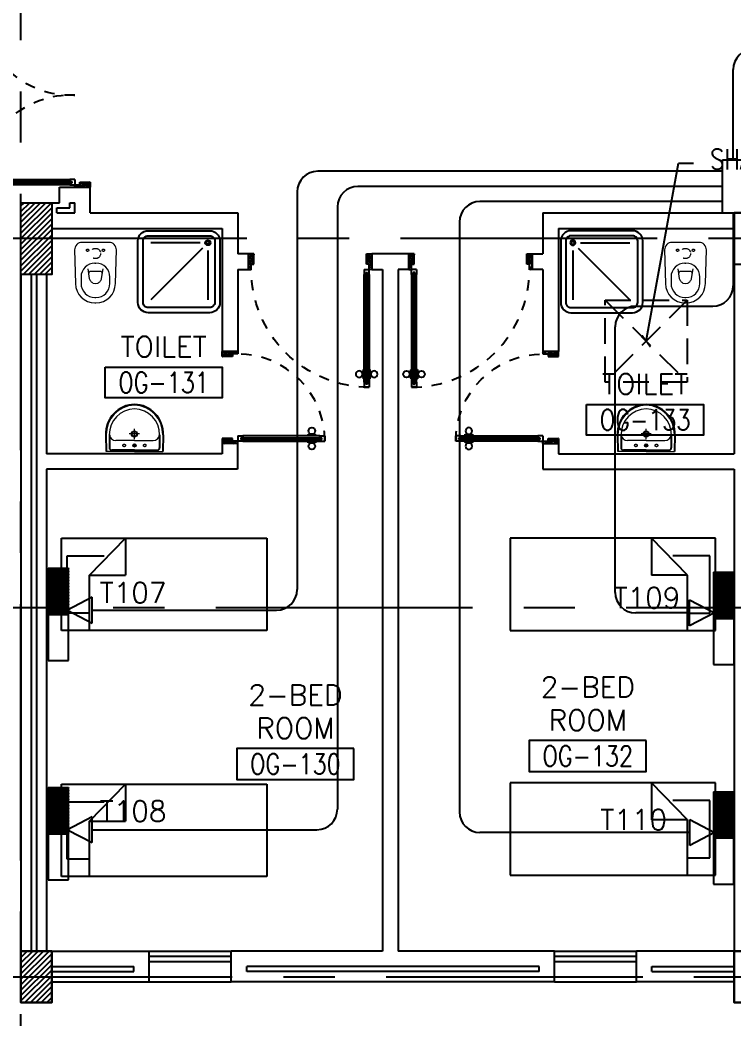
# Model space of a CAD drawing. Extents: x -0.7 to 93.2, y -1.5 to 78.
# Drawn here: x 50.27 to 57.23, y 4.99 to 14.73 of the extents above; entities that cross this region are included whole.
import ezdxf
from ezdxf.enums import TextEntityAlignment as Align

# ---------------------------------------------------------------- set-up
doc = ezdxf.new("R2010")
doc.units = 0
doc.header["$MEASUREMENT"] = 0
doc.header["$PDMODE"] = 34
for name, pattern in [('CENTERX2', [4, 2.5, -0.5, 0.5, -0.5]), ('DASHED', [0.75, 0.5, -0.25]), ('HIDDEN', [0.375, 0.25, -0.125]), ('HIDDEN2', [0.1875, 0.125, -0.0625])]:
    doc.linetypes.add(name, pattern=pattern)
doc.layers.get('0').update_dxf_attribs({"color": 11, "linetype": 'CONTINUOUS'})
doc.layers.get('DEFPOINTS').update_dxf_attribs({"color": 11, "linetype": 'CONTINUOUS'})
for name, color, linetype in [('AX-DIM', 11, 'CONTINUOUS'), ('AXES', 11, 'CENTERX2'), ('COL', 11, 'CONTINUOUS'), ('DOOR', 11, 'CONTINUOUS'), ('E-TEL', 4, 'CONTINUOUS'), ('E-TEXT', 2, 'CONTINUOUS'), ('E-WIRE', 4, 'CONTINUOUS'), ('FIX', 11, 'CONTINUOUS'), ('FUR', 11, 'CONTINUOUS'), ('HAT', 11, 'CONTINUOUS'), ('INSUL', 11, 'CONTINUOUS'), ('RM-BOX', 11, 'CONTINUOUS'), ('RM-NAME', 11, 'CONTINUOUS'), ('RM-NO', 11, 'CONTINUOUS'), ('SHAFT', 11, 'CONTINUOUS'), ('WALL', 11, 'CONTINUOUS'), ('WIN', 11, 'CONTINUOUS')]:
    doc.layers.add(name, color=color, linetype=linetype)
doc.styles.add('ROMANS', font='ROMANS.shx', dxfattribs={"width": 0.6})
doc.dimstyles.new('STANDARD in', dxfattribs={"dimtxt": 0.24, "dimasz": 0.1, "dimexe": 0.07, "dimexo": 0.05, "dimgap": 0.05, "dimtad": 1, "dimdec": 0, "dimlfac": 1000, "dimzin": 0, "dimdsep": 46, "dimtxsty": 'ROMANS', "dimblk": 'ARCHTICK', "dimcen": 0.05, "dimdle": 0.05, "dimclrd": 7, "dimclre": 7, "dimclrt": 2, "dimadec": 0, "dimazin": 0, "dimtfac": 1, "dimtdec": 0, "dimtmove": 2, "dimatfit": 3, "dimldrblk": 'ARCHTICK', "dimfxl": 0, "dimtolj": 1, "dimtzin": 0, "dimarcsym": 0})

# ---------------------------------------------------------------- blocks, each defined once
blk = doc.blocks.new('_ARCHTICK')
at = {"color": 0, "linetype": 'ByBlock', "const_width": 0.15}
blk.add_lwpolyline([(-0.5, -0.5), (0.5, 0.5)], dxfattribs=at)
blk = doc.blocks.new('*D161')
at = {"layer": 'AX-DIM', "color": 7, "lineweight": -2, "ltscale": 0.3}
for p, q in [((91.7824, 5.2), (91.7824, -0.125)), ((91.1324, 5.15), (91.8524, 5.15)), ((49.1874, -0.075), (91.8524, -0.075))]:
    blk.add_line(p, q, dxfattribs=at)
at = {"layer": 'DEFPOINTS', "color": 0, "ltscale": 0.3}
for p in [(91.0824, 5.15), (49.1374, -0.075), (91.7824, -0.075)]:
    blk.add_point(p, dxfattribs=at)
at = {"layer": 'AX-DIM', "color": 7, "lineweight": -2, "ltscale": 0.3, "xscale": 0.1, "yscale": 0.1, "zscale": 0.1}
for p, rotation in [((91.7824, 5.15), 90), ((91.7824, -0.075), 270)]:
    blk.add_blockref('_ARCHTICK', p, dxfattribs=dict(at, rotation=rotation))
at = {"layer": 'AX-DIM', "color": 2, "ltscale": 0.3, "insert": (91.6124, 2.5375), "char_height": 0.24, "attachment_point": 5, "rotation": 90, "style": 'ROMANS'}
blk.add_mtext('\\A1;5225', dxfattribs=at)
blk = doc.blocks.new('COL50')
at = {"layer": 'COL'}
blk.add_lwpolyline([(-250, 250), (-250, -250), (250, -250), (250, 250)], close=True, dxfattribs=at)
blk = doc.blocks.new('DOOR100')
at = {"layer": 'DOOR', "color": 0, "linetype": 'ByBlock'}
for p, q in [((-25, 1300), (-75, 1300)), ((-75, 1300), (-25, 1300)), ((-75, 1250), (-75, 1300)), ((-42, 1270), (-58, 1270)), ((-58, 1250), (-58, 1270)), ((-42, 1250), (-42, 1270)), ((-25, 1250), (-25, 1300)), ((-82.2, 1205), (-91.2, 1205)), ((-91.2, 1205), (-91.2, 1140.2)), ((-75, 1217.6), (-82.2, 1217.6)), ((-82.2, 1127.6), (-82.2, 1217.6)), ((-82.2, 1205), (-82.2, 1140.2)), ((-58, 1250), (-75, 1250)), ((-25, 1250), (-42, 1250)), ((-25, 1217.6), (-17.8, 1217.6)), ((-17.8, 1127.6), (-17.8, 1217.6)), ((-17.8, 1205), (-8.8, 1205)), ((-17.8, 1205), (-17.8, 1140.2)), ((-8.8, 1205), (-8.8, 1140.2)), ((-82.2, 1140.2), (-91.2, 1140.2)), ((-75, 1127.6), (-82.2, 1127.6)), ((-25, 1127.6), (-17.8, 1127.6)), ((-17.8, 1140.2), (-8.8, 1140.2)), ((-75, 200), (-58, 200)), ((-75, 150), (-75, 200)), ((-58, 200), (-58, 180)), ((-42, 200), (-25, 200)), ((-42, 180), (-42, 200)), ((-25, 200), (-25, 150)), ((-1200, 0), (-1200, 150)), ((-1200, 150), (-1175, 150)), ((-1200, 150), (-1200, 0)), ((-1175, 150), (-1175, 100)), ((-1175, 100), (-1150, 100)), ((-1150, 100), (-1150, 0)), ((-75, 150), (-25, 150)), ((-58, 180), (-42, 180)), ((-50, 100), (-50, 0)), ((-25, 100), (-50, 100)), ((0, 150), (-25, 150)), ((-25, 150), (-25, 100)), ((0, 150), (0, 0)), ((-1150, 0), (-1200, 0)), ((-50, 0), (0, 0))]:
    blk.add_line(p, q, dxfattribs=at)
at = {"layer": 'DOOR', "linetype": 'ByBlock'}
for p, q in [((-75, 1250), (-75, 200)), ((-58, 200), (-58, 1250)), ((-42, 200), (-42, 1250)), ((-25, 200), (-25, 1250)), ((0, 0), (0, 150))]:
    blk.add_line(p, q, dxfattribs=at)
at = {"layer": 'DOOR', "color": 9, "linetype": 'ByBlock'}
for p, q in [((-1150, 0), (-1200, 113.7)), ((-1150, 0), (-1163.4, 100)), ((-50, 0), (0, 113.7)), ((-50, 0), (-36.6, 100)), ((-1150, 0), (-1200, 40.1)), ((-50, 0), (0, 40.1))]:
    blk.add_line(p, q, dxfattribs=at)
at = {"layer": 'DOOR', "color": 0, "linetype": 'ByBlock'}
for centre in [(-123.5, 1172.6), (23.5, 1172.6)]:
    blk.add_circle(centre, 32.4, dxfattribs=at)
at = {"layer": 'DOOR', "linetype": 'HIDDEN', "ltscale": 0.5}
blk.add_arc((-25, 150), 1150, 89.99998, 180.00006, dxfattribs=at)
at = {"layer": 'DOOR', "color": 9, "linetype": 'ByBlock'}
for centre, radius, start, end in [((-1150, 0), 154.4, 103.71423, 108.89471), ((-1150, 0), 134.4, 100.71998, 111.84015), ((-50, 0), 134.4, 68.15985, 79.28002), ((-50, 0), 114.4, 64.08384, 77.37743), ((-50, 0), 154.4, 71.10529, 76.28577), ((-1150, 0), 94.4, 90, 121.98181), ((-1150, 0), 74.4, 90, 132.22357), ((-1150, 0), 54.4, 90, 156.79262), ((-1150, 0), 34.4, 90, 180), ((-1150, 0), 14.4, 90, 180), ((-50, 0), 94.4, 58.01819, 90), ((-50, 0), 74.4, 47.77643, 90), ((-50, 0), 54.4, 23.20738, 90), ((-50, 0), 34.4, 0, 90), ((-50, 0), 14.4, 0, 90)]:
    blk.add_arc(centre, radius, start, end, dxfattribs=at)
blk = doc.blocks.new('DOOR90')
at = {"layer": 'DOOR', "color": 0, "linetype": 'ByBlock'}
for p, q in [((-150, 0), (-150, -25)), ((-150, 0), (0, 0)), ((0, -50), (0, 0)), ((-1000, -25), (-1000, -75)), ((-1000, -75), (-1000, -25)), ((-950, -25), (-1000, -25)), ((-950, -75), (-1000, -75)), ((-970, -42), (-970, -58)), ((-950, -42), (-970, -42)), ((-950, -58), (-970, -58)), ((-950, -25), (-950, -42)), ((-950, -58), (-950, -75)), ((-917.6, -25), (-917.6, -17.8)), ((-827.6, -17.8), (-917.6, -17.8)), ((-917.6, -75), (-917.6, -82.2)), ((-827.6, -82.2), (-917.6, -82.2)), ((-905, -17.8), (-905, -8.8)), ((-905, -8.8), (-840.2, -8.8)), ((-905, -17.8), (-840.2, -17.8)), ((-905, -82.2), (-905, -91.2)), ((-905, -82.2), (-840.2, -82.2)), ((-905, -91.2), (-840.2, -91.2)), ((-840.2, -17.8), (-840.2, -8.8)), ((-840.2, -82.2), (-840.2, -91.2)), ((-827.6, -25), (-827.6, -17.8)), ((-827.6, -75), (-827.6, -82.2)), ((-200, -42), (-200, -25)), ((-200, -25), (-150, -25)), ((-180, -42), (-200, -42)), ((-200, -75), (-200, -58)), ((-200, -58), (-180, -58)), ((-150, -75), (-200, -75)), ((-180, -58), (-180, -42)), ((-150, -75), (-150, -25)), ((-150, -25), (-100, -25)), ((-100, -25), (-100, -50)), ((-100, -50), (0, -50)), ((-150, -900), (-150, -875)), ((-150, -875), (-100, -875)), ((-100, -850), (0, -850)), ((-100, -875), (-100, -850)), ((0, -850), (0, -900)), ((0, -900), (-150, -900)), ((-150, -900), (0, -900))]:
    blk.add_line(p, q, dxfattribs=at)
at = {"layer": 'DOOR', "color": 9, "linetype": 'ByBlock'}
for p, q in [((0, -50), (-113.7, 0)), ((0, -50), (-40.1, 0)), ((0, -50), (-100, -36.6)), ((0, -850), (-113.7, -900)), ((0, -850), (-100, -863.4)), ((0, -850), (-40.1, -900))]:
    blk.add_line(p, q, dxfattribs=at)
at = {"layer": 'DOOR', "linetype": 'ByBlock'}
for p, q in [((-200, -25), (-950, -25)), ((-200, -42), (-950, -42)), ((-200, -58), (-950, -58)), ((-950, -75), (-200, -75))]:
    blk.add_line(p, q, dxfattribs=at)
at = {"layer": 'DOOR', "color": 0, "linetype": 'ByBlock'}
for centre in [(-872.6, 23.5), (-872.6, -123.5)]:
    blk.add_circle(centre, 32.4, dxfattribs=at)
at = {"layer": 'DOOR', "color": 9, "linetype": 'ByBlock'}
for centre, radius, start, end in [((0, -50), 154.4, 161.10529, 166.28577), ((0, -50), 134.4, 158.15985, 169.28002), ((0, -50), 94.4, 148.01819, 180), ((0, -50), 74.4, 137.77643, 180), ((0, -50), 114.4, 154.08384, 167.37743), ((0, -50), 54.4, 113.20738, 180), ((0, -50), 34.4, 90, 180), ((0, -50), 14.4, 90, 180), ((0, -850), 134.4, 190.71998, 201.84015), ((0, -850), 94.4, 180, 211.98181), ((0, -850), 74.4, 180, 222.22357), ((0, -850), 54.4, 180, 246.79262), ((0, -850), 34.4, 180, 270), ((0, -850), 14.4, 180, 270), ((0, -850), 154.4, 193.71423, 198.89471)]:
    blk.add_arc(centre, radius, start, end, dxfattribs=at)
at = {"layer": 'DOOR', "linetype": 'HIDDEN', "ltscale": 0.5}
blk.add_arc((-150, -25), 850, 180, 270, dxfattribs=at)
blk = doc.blocks.new('RM1')
at = {"layer": 'RM-BOX'}
blk.add_lwpolyline([(569.9, -200), (-569.9, -200), (-569.9, -500), (569.9, -500)], close=True, dxfattribs=at)
at = {"layer": 'RM-NAME', "style": 'ROMANS'}
for tag, p in [('ROOMNAME1', (0, 323.8)), ('ROOMNAME2', (0, 0))]:
    blk.add_attdef(tag, text='', height=200, dxfattribs=at).set_placement(p, align=Align.MIDDLE)
at = {"layer": 'RM-NO', "style": 'ROMANS', "width": 0.8}
blk.add_attdef('ROOMNO', text='', height=200, dxfattribs=at).set_placement((0, -350), align=Align.MIDDLE)
blk = doc.blocks.new('C11')
at = {"layer": 'HAT'}
h = blk.add_hatch(dxfattribs=at)
h.set_pattern_fill('ANSI31', color=256, scale=300, style=0)
h.set_pattern_definition([(45, (-248556.182, -75061.005), (-26.5165043, 26.5165043), [])])
h.paths.add_polyline_path([(300, 700), (0, 700), (0, 350), (300, 350)])
h.paths.add_polyline_path([(300, 350), (0, 350), (0, 0), (300, 0)])
at = {"layer": 'COL'}
blk.add_lwpolyline([(300, 700), (300, 0), (0, 0), (0, 700)], close=True, dxfattribs=at)
blk = doc.blocks.new('C-300')
at = {"layer": 'HAT', "linetype": 'ByBlock', "ltscale": 0.3}
h = blk.add_hatch(dxfattribs=at)
h.set_pattern_fill('ANSI31', color=8, scale=300, style=0)
h.set_pattern_definition([(45, (-258496.182, -82361.005), (-26.5165043, 26.5165043), [])])
h.paths.add_polyline_path([(300, 500), (0, 500), (0, 250), (300, 250)])
h.paths.add_polyline_path([(300, 250), (0, 250), (0, 0), (300, 0)])
at = {"layer": 'COL'}
blk.add_lwpolyline([(0, 500), (300, 500), (300, 0), (0, 0)], close=True, dxfattribs=at)
blk = doc.blocks.new('A$C272A55A0')
at = {"layer": 'DOOR', "color": 0, "linetype": 'ByBlock'}
for p, q in [((0, 900.4), (0, 1050.4)), ((50, 1050.4), (0, 1050.4)), ((50, 950.4), (50, 1050.4)), ((1750, 950.4), (1750, 1050.4)), ((1750, 1050.4), (1800, 1050.4)), ((1800, 1050.4), (1800, 900.4)), ((0, 900.4), (25, 900.4)), ((25, 950.4), (50, 950.4)), ((25, 900.4), (25, 950.4)), ((75, 900.4), (25, 900.4)), ((25, 850.4), (25, 900.4)), ((75, 900.4), (75, 850.4)), ((1725, 900.4), (1775, 900.4)), ((1725, 900.4), (1725, 850.4)), ((1775, 950.4), (1750, 950.4)), ((1775, 900.4), (1775, 950.4)), ((1800, 900.4), (1775, 900.4)), ((1775, 850.4), (1775, 900.4)), ((42, 850.4), (25, 850.4)), ((58, 870.4), (42, 870.4)), ((42, 870.4), (42, 850.4)), ((58, 850.4), (58, 870.4)), ((75, 850.4), (58, 850.4)), ((1725, 850.4), (1742, 850.4)), ((1742, 870.4), (1758, 870.4)), ((1742, 850.4), (1742, 870.4)), ((1758, 870.4), (1758, 850.4)), ((1758, 850.4), (1775, 850.4)), ((1717.8, 160.1), (1708.8, 160.1)), ((1708.8, 95.3), (1708.8, 160.1)), ((1725, 172.7), (1717.8, 172.7)), ((1717.8, 172.7), (1717.8, 82.7)), ((1717.8, 95.3), (1717.8, 160.1)), ((1775, 172.7), (1782.2, 172.7)), ((1782.2, 172.7), (1782.2, 82.7)), ((1782.2, 160.1), (1791.2, 160.1)), ((1782.2, 95.3), (1782.2, 160.1)), ((1791.2, 95.3), (1791.2, 160.1)), ((25, 50.4), (42, 50.4)), ((25, 50.4), (25, 0.4)), ((25, 0.4), (75, 0.4)), ((75, 0.4), (25, 0.4)), ((42, 50.4), (42, 30.4)), ((42, 30.4), (58, 30.4)), ((58, 50.4), (75, 50.4)), ((58, 50.4), (58, 30.4)), ((75, 50.4), (75, 0.4)), ((1717.8, 95.3), (1708.8, 95.3)), ((1725, 82.7), (1717.8, 82.7)), ((1742, 50.4), (1725, 50.4)), ((1725, 50.4), (1725, 0.4)), ((1775, 0.4), (1725, 0.4)), ((1725, 0.4), (1775, 0.4)), ((1742, 50.4), (1742, 30.4)), ((1758, 30.4), (1742, 30.4)), ((1775, 50.4), (1758, 50.4)), ((1758, 50.4), (1758, 30.4)), ((1775, 82.7), (1782.2, 82.7)), ((1775, 50.4), (1775, 0.4)), ((1782.2, 95.3), (1791.2, 95.3))]:
    blk.add_line(p, q, dxfattribs=at)
at = {"layer": 'DOOR', "color": 9, "linetype": 'ByBlock'}
for p, q in [((50, 1050.4), (0, 1010.2)), ((50, 1050.4), (0, 936.6)), ((50, 1050.4), (36.6, 950.4)), ((1750, 1050.4), (1800, 1010.2)), ((1750, 1050.4), (1800, 936.6)), ((1750, 1050.4), (1763.4, 950.4))]:
    blk.add_line(p, q, dxfattribs=at)
at = {"layer": 'DOOR', "linetype": 'ByBlock'}
for p, q in [((25, 850.4), (25, 50.4)), ((42, 850.4), (42, 50.4)), ((58, 850.4), (58, 50.4)), ((75, 50.4), (75, 850.4)), ((1725, 50.4), (1725, 850.4)), ((1742, 850.4), (1742, 50.4)), ((1758, 850.4), (1758, 50.4)), ((1775, 850.4), (1775, 50.4))]:
    blk.add_line(p, q, dxfattribs=at)
at = {"layer": 'DOOR', "color": 0, "linetype": 'ByBlock'}
for centre in [(1676.5, 127.7), (1823.5, 127.7)]:
    blk.add_circle(centre, 32.4, dxfattribs=at)
at = {"layer": 'DOOR', "color": 9, "linetype": 'ByBlock'}
for centre, radius, start, end in [((50, 1050.4), 54.4, 203.20738, 270), ((50, 1050.4), 74.4, 227.77643, 270), ((50, 1050.4), 34.4, 180, 270), ((50, 1050.4), 14.4, 180, 270), ((1750, 1050.4), 14.4, 270, 0), ((1750, 1050.4), 34.4, 270, 0), ((1750, 1050.4), 54.4, 270, 336.79262), ((1750, 1050.4), 74.4, 270, 312.22357), ((50, 1050.4), 94.4, 238.01819, 270), ((50, 1050.4), 114.4, 244.08384, 257.37743), ((50, 1050.4), 134.4, 248.15985, 259.28002), ((50, 1050.4), 154.4, 251.10529, 256.28577), ((1750, 1050.4), 94.4, 270, 301.98181), ((1750, 1050.4), 114.4, 282.62257, 295.91616), ((1750, 1050.4), 134.4, 280.71998, 291.84015), ((1750, 1050.4), 154.4, 283.71423, 288.89471)]:
    blk.add_arc(centre, radius, start, end, dxfattribs=at)
at = {"layer": 'DOOR', "linetype": 'HIDDEN', "ltscale": 0.5}
for centre, start, end in [((50, 851.4), 268.31738, 3.29648), ((1750, 851.4), 176.70352, 271.68262)]:
    blk.add_arc(centre, 851.4, start, end, dxfattribs=at)
at = {"layer": 'WALL', "linetype": 'ByBlock'}
blk.add_line((1800, 900.4), (1800, 1050.4), dxfattribs=at)
blk = doc.blocks.new('LAV1')
at = {"layer": 'FIX', "linetype": 'ByBlock', "ltscale": 0.3}
for p, q in [((-280, 210), (-275, 50)), ((-245, 210), (-245, 85)), ((245, 210), (245, 85)), ((280, 210), (275, 50)), ((0, 60), (-220.2, 60)), ((0, 60), (220.2, 60))]:
    blk.add_line(p, q, dxfattribs=at)
at = {"layer": 'FIX', "linetype": 'Continuous', "lineweight": 20}
for p, q in [((-275, 210), (-275, 50)), ((275, 210), (275, 50)), ((0, 155), (-181.4, 155)), ((0, 155), (181.4, 155)), ((0, 50), (-275, 50)), ((0, 50), (-252.5, 50)), ((0, 50), (252.5, 50)), ((0, 50), (275, 50))]:
    blk.add_line(p, q, dxfattribs=at)
at = {"layer": 'FIX', "linetype": 'DASHED', "lineweight": 20, "ltscale": 0.05}
for p, q in [((49.5, 220), (-50.5, 220)), ((-0.5, 170), (-0.5, 270)), ((-0.5, 170), (-0.5, 270))]:
    blk.add_line(p, q, dxfattribs=at)
at = {"layer": 'FIX', "lineweight": 20}
for p, q in [((15.6, 107.5), (-15.5, 107.5)), ((0, 92), (0, 123))]:
    blk.add_line(p, q, dxfattribs=at)
for centre, radius in [((-0.5, 220), 29.5), ((-0.5, 220), 22.5), ((0, 107.5), 15.5)]:
    blk.add_circle(centre, radius, dxfattribs=at)
at = {"layer": 'FIX', "linetype": 'HIDDEN', "lineweight": 20, "ltscale": 0.05}
for centre in [(-100, 107.5), (100, 107.5)]:
    blk.add_circle(centre, 12.4, dxfattribs=at)
at = {"layer": 'FIX', "linetype": 'ByBlock', "ltscale": 0.3}
for centre, radius, start, end in [((6.9, 220), 287, 91.37765, 182.00641), ((-6.9, 220), 287, 357.99359, 88.62235), ((-220.1, 84.9), 24.9, 179.70214, 269.94861), ((220.1, 84.9), 24.9, 270.05139, 0.29786)]:
    blk.add_arc(centre, radius, start, end, dxfattribs=at)
at = {"layer": 'FIX', "linetype": 'Continuous', "lineweight": 20}
for centre, radius, start, end in [((8.4, 216.7), 283.4, 91.6988, 181.35097), ((-8.4, 216.7), 283.4, 358.64903, 88.3012), ((7.6, 212.5), 252.7, 91.73281, 180.48842), ((-7.6, 212.5), 252.7, 359.51158, 88.26719), ((-179.2, 221.8), 66.9, 190.20056, 268.07863), ((179.2, 221.8), 66.9, 271.92137, 349.79944)]:
    blk.add_arc(centre, radius, start, end, dxfattribs=at)
blk = doc.blocks.new('SHR1')
at = {"layer": 'FIX'}
for p, q in [((-195.7, 195.7), (-700, 700)), ((-142.7, 217.7), (-142.7, 700)), ((-217.7, 142.7), (-700, 142.7))]:
    blk.add_line(p, q, dxfattribs=at)
for points in [[(-825, 125), (-825, 725, -0.414214), (-725, 825), (-125, 825, -0.414214), (-25, 725), (-25, 125, -0.414214), (-125, 25), (-725, 25, -0.414214)], [(-775, 125), (-775, 725, -0.414214), (-725, 775), (-125, 775, -0.414214), (-75, 725), (-75, 125, -0.414214), (-125, 75), (-725, 75, -0.414214)]]:
    blk.add_lwpolyline(points, format="xyb", close=True, dxfattribs=at)
for radius in [25, 15]:
    blk.add_circle((-142.7, 142.7), radius, dxfattribs=at)
blk = doc.blocks.new('WC1')
at = {"layer": 'FIX', "lineweight": 20}
for p, q in [((-210, 203.8), (-538, 193.8)), ((-475, 140.8), (-538, 140.8)), ((-727, 4.8), (-727, -4.8)), ((-674, 4.8), (-674, -4.8)), ((-533.7, 24.2), (-539.5, 0)), ((-539.5, 0), (-533.7, -24.2)), ((-394.8, 75.7), (-490.4, 60.1)), ((-339, 4.8), (-339, -4.8)), ((-490.4, -60.1), (-394.8, -75.7)), ((-538, -140.8), (-475, -140.8)), ((-538, -193.8), (-210, -203.8))]:
    blk.add_line(p, q, dxfattribs=at)
at = {"layer": 'FIX', "linetype": 'Continuous', "lineweight": 20}
blk.add_line((-420.1, -47.3), (-420.4, 44.6), dxfattribs=at)
at = {"layer": 'FIX', "lineweight": 20}
blk.add_lwpolyline([(-213.2, -203.8), (-210, -203.8, 0.414214), (-137, -130.8), (-137, 0), (-137, 130.8, 0.414214), (-210, 203.8)], format="xyb", dxfattribs=at)
at = {"layer": 'FIX', "linetype": 'HIDDEN2', "lineweight": 20, "ltscale": 0.3}
blk.add_circle((-245, 0), 49.8, dxfattribs=at)
at = {"layer": 'FIX', "linetype": 'HIDDEN', "lineweight": 20, "ltscale": 0.05}
for centre in [(-213.2, 77.5), (-213.2, -77.5)]:
    blk.add_circle(centre, 11.6, dxfattribs=at)
at = {"layer": 'FIX', "lineweight": 20}
for centre, radius, start, end in [((-538, 4.8), 189, 90, 180), ((-538, 4.8), 136, 90, 180), ((-475, 4.8), 136, 360, 90), ((-473, -6.9), 68.2, 128.92417, 152.84682), ((-464.4, -17.6), 82, 108.49595, 128.92417), ((-538, -4.8), 189, 180, 270), ((-538, -4.8), 136, 180, 270), ((-473, 6.9), 68.2, 207.15318, 231.07583), ((-464.4, 17.6), 82, 231.07583, 251.50405), ((-475, -4.8), 136, 270, 0)]:
    blk.add_arc(centre, radius, start, end, dxfattribs=at)
at = {"layer": 'FIX', "linetype": 'Continuous', "lineweight": 20}
for centre, start, end in [((-442.7, 45.5), 357.66621, 91.61215), ((-442.4, -45.6), 268.38785, 2.33379)]:
    blk.add_arc(centre, 22.3, start, end, dxfattribs=at)

msp = doc.modelspace()

# ---------------------------------------------------------------- linework, layer by layer
at = {"layer": 'AXES'}
for p, q in [((50.2824, -1.4643), (50.2824, 76.9984)), ((92.4824, 12.6), (40.3924, 12.6)), ((82.6824, 9), (40.3924, 9)), ((21.8424, 5.4), (92.4824, 5.4))]:
    msp.add_line(p, q, dxfattribs=at)
at = {"layer": 'COL'}
msp.add_lwpolyline([(57.7324, 5.65), (57.7324, 5.15), (57.2324, 5.15), (57.2324, 5.65)], close=True, dxfattribs=at)
at = {"layer": 'E-TEL', "color": 4}
for p, q in [((57.121, 13.3679), (57.8872, 13.3679)), ((57.121, 12.85), (57.121, 13.3679)), ((57.121, 12.85), (57.8872, 12.85)), ((50.5466, 9.3854), (50.746, 9.3854)), ((57.033, 9.3449), (57.2324, 9.3449)), ((50.5466, 8.9343), (50.746, 8.9343)), ((57.033, 8.8938), (57.2324, 8.8938)), ((50.546, 7.2454), (50.7453, 7.2454)), ((57.0323, 7.2049), (57.2317, 7.2049)), ((50.546, 6.7943), (50.7453, 6.7943)), ((57.0323, 6.7538), (57.2317, 6.7538))]:
    msp.add_line(p, q, dxfattribs=at)
at = {"layer": 'E-TEL'}
for p, q in [((50.5466, 9.3854), (50.5466, 8.4854)), ((50.746, 8.4854), (50.746, 9.3854)), ((57.033, 9.3449), (57.033, 8.4449)), ((57.2324, 8.4449), (57.2324, 9.3449)), ((50.9778, 9.1022), (50.7356, 8.9759)), ((50.9778, 8.8496), (50.9778, 9.1022)), ((56.7998, 8.8225), (56.7998, 9.075)), ((56.7998, 9.075), (57.042, 8.9487)), ((50.7356, 8.9759), (50.9778, 8.8496)), ((57.042, 8.9487), (56.7998, 8.8225)), ((50.5466, 8.4854), (50.746, 8.4854)), ((57.033, 8.4449), (57.2324, 8.4449)), ((50.546, 7.2454), (50.546, 6.3454)), ((50.7453, 6.3454), (50.7453, 7.2454)), ((57.0323, 7.2049), (57.0323, 6.3049)), ((57.2317, 6.3049), (57.2317, 7.2049)), ((50.9771, 6.961), (50.7349, 6.8348)), ((50.9771, 6.7085), (50.9771, 6.961)), ((56.8005, 6.6813), (56.8005, 6.9339)), ((56.8005, 6.9339), (57.0427, 6.8076)), ((50.7349, 6.8348), (50.9771, 6.7085)), ((57.0427, 6.8076), (56.8005, 6.6813)), ((50.546, 6.3454), (50.7453, 6.3454)), ((57.0323, 6.3049), (57.2317, 6.3049))]:
    msp.add_line(p, q, dxfattribs=at)
at = {"layer": 'E-TEL', "color": 8}
for p, q in [((50.5466, 9.3643), (50.746, 8.9368)), ((50.5506, 9.3854), (50.746, 8.9664)), ((50.5644, 9.3854), (50.746, 8.996)), ((50.5782, 9.3854), (50.746, 9.0256)), ((50.592, 9.3854), (50.746, 9.0551)), ((50.6058, 9.3854), (50.746, 9.0847)), ((50.6196, 9.3854), (50.746, 9.1143)), ((50.6334, 9.3854), (50.746, 9.1439)), ((50.6472, 9.3854), (50.746, 9.1734)), ((50.661, 9.3854), (50.746, 9.203)), ((50.6748, 9.3854), (50.746, 9.2326)), ((50.6886, 9.3854), (50.746, 9.2622)), ((50.7023, 9.3854), (50.746, 9.2918)), ((50.7161, 9.3854), (50.746, 9.3213)), ((50.7299, 9.3854), (50.746, 9.3509)), ((50.7437, 9.3854), (50.746, 9.3805)), ((50.5466, 9.3348), (50.7334, 8.9343)), ((50.5466, 9.3052), (50.7196, 8.9343)), ((50.5466, 9.2756), (50.7058, 8.9343)), ((57.033, 9.3239), (57.2324, 8.8964)), ((57.033, 9.2943), (57.2198, 8.8938)), ((57.033, 9.2647), (57.206, 8.8938)), ((57.037, 9.3449), (57.2324, 8.9259)), ((57.0508, 9.3449), (57.2324, 8.9555)), ((57.0646, 9.3449), (57.2324, 8.9851)), ((57.0784, 9.3449), (57.2324, 9.0147)), ((57.0922, 9.3449), (57.2324, 9.0442)), ((57.1059, 9.3449), (57.2324, 9.0738)), ((57.1197, 9.3449), (57.2324, 9.1034)), ((57.1335, 9.3449), (57.2324, 9.133)), ((57.1473, 9.3449), (57.2324, 9.1625)), ((57.1611, 9.3449), (57.2324, 9.1921)), ((57.1749, 9.3449), (57.2324, 9.2217)), ((57.1887, 9.3449), (57.2324, 9.2513)), ((57.2025, 9.3449), (57.2324, 9.2809)), ((57.2163, 9.3449), (57.2324, 9.3104)), ((57.2301, 9.3449), (57.2324, 9.34)), ((50.5466, 9.246), (50.692, 8.9343)), ((50.5466, 9.2165), (50.6782, 8.9343)), ((50.5466, 9.1869), (50.6644, 8.9343)), ((57.033, 9.2351), (57.1922, 8.8938)), ((57.033, 9.2056), (57.1784, 8.8938)), ((57.033, 9.176), (57.1646, 8.8938)), ((50.5466, 9.1573), (50.6507, 8.9343)), ((50.5466, 9.1277), (50.6369, 8.9343)), ((50.5466, 9.0981), (50.6231, 8.9343)), ((50.5466, 9.0686), (50.6093, 8.9343)), ((57.033, 9.1464), (57.1508, 8.8938)), ((57.033, 9.1168), (57.137, 8.8938)), ((57.033, 9.0872), (57.1232, 8.8938)), ((50.5466, 9.039), (50.5955, 8.9343)), ((50.5466, 9.0094), (50.5817, 8.9343)), ((50.5466, 8.9798), (50.5679, 8.9343)), ((57.033, 9.0577), (57.1094, 8.8938)), ((57.033, 9.0281), (57.0956, 8.8938)), ((57.033, 8.9985), (57.0818, 8.8938)), ((57.033, 8.9689), (57.068, 8.8938)), ((50.5466, 8.9503), (50.5541, 8.9343)), ((57.033, 8.9394), (57.0543, 8.8938)), ((57.033, 8.9098), (57.0405, 8.8938)), ((50.546, 7.2243), (50.7453, 6.7968)), ((50.5499, 7.2454), (50.7453, 6.8264)), ((50.5637, 7.2454), (50.7453, 6.856)), ((50.5775, 7.2454), (50.7453, 6.8856)), ((50.5913, 7.2454), (50.7453, 6.9151)), ((50.6051, 7.2454), (50.7453, 6.9447)), ((50.6189, 7.2454), (50.7453, 6.9743)), ((50.6327, 7.2454), (50.7453, 7.0039)), ((50.6465, 7.2454), (50.7453, 7.0334)), ((50.6603, 7.2454), (50.7453, 7.063)), ((50.6741, 7.2454), (50.7453, 7.0926)), ((50.6879, 7.2454), (50.7453, 7.1222)), ((50.7017, 7.2454), (50.7453, 7.1518)), ((50.7155, 7.2454), (50.7453, 7.1813)), ((50.7292, 7.2454), (50.7453, 7.2109)), ((50.743, 7.2454), (50.7453, 7.2405)), ((50.546, 7.1948), (50.7327, 6.7943)), ((50.546, 7.1652), (50.7189, 6.7943)), ((50.546, 7.1356), (50.7051, 6.7943)), ((57.0323, 7.1839), (57.2317, 6.7564)), ((57.0323, 7.1543), (57.2191, 6.7538)), ((57.0323, 7.1247), (57.2053, 6.7538)), ((57.0363, 7.2049), (57.2317, 6.7859)), ((57.0501, 7.2049), (57.2317, 6.8155)), ((57.0639, 7.2049), (57.2317, 6.8451)), ((57.0777, 7.2049), (57.2317, 6.8747)), ((57.0915, 7.2049), (57.2317, 6.9042)), ((57.1053, 7.2049), (57.2317, 6.9338)), ((57.1191, 7.2049), (57.2317, 6.9634)), ((57.1328, 7.2049), (57.2317, 6.993)), ((57.1466, 7.2049), (57.2317, 7.0225)), ((57.1604, 7.2049), (57.2317, 7.0521)), ((57.1742, 7.2049), (57.2317, 7.0817)), ((57.188, 7.2049), (57.2317, 7.1113)), ((57.2018, 7.2049), (57.2317, 7.1409)), ((57.2156, 7.2049), (57.2317, 7.1704)), ((57.2294, 7.2049), (57.2317, 7.2)), ((50.546, 7.106), (50.6913, 6.7943)), ((50.546, 7.0765), (50.6776, 6.7943)), ((50.546, 7.0469), (50.6638, 6.7943)), ((50.546, 7.0173), (50.65, 6.7943)), ((57.0323, 7.0951), (57.1915, 6.7538)), ((57.0323, 7.0656), (57.1777, 6.7538)), ((57.0323, 7.036), (57.1639, 6.7538)), ((50.546, 6.9877), (50.6362, 6.7943)), ((50.546, 6.9581), (50.6224, 6.7943)), ((50.546, 6.9286), (50.6086, 6.7943)), ((57.0323, 7.0064), (57.1501, 6.7538)), ((57.0323, 6.9768), (57.1363, 6.7538)), ((57.0323, 6.9472), (57.1225, 6.7538)), ((50.546, 6.899), (50.5948, 6.7943)), ((50.546, 6.8694), (50.581, 6.7943)), ((50.546, 6.8398), (50.5672, 6.7943)), ((57.0323, 6.9177), (57.1087, 6.7538)), ((57.0323, 6.8881), (57.0949, 6.7538)), ((57.0323, 6.8585), (57.0812, 6.7538)), ((57.0323, 6.8289), (57.0674, 6.7538)), ((50.546, 6.8103), (50.5534, 6.7943)), ((57.0323, 6.7994), (57.0536, 6.7538)), ((57.0323, 6.7698), (57.0398, 6.7538))]:
    msp.add_line(p, q, dxfattribs=at)
at = {"layer": 'E-WIRE', "linetype": 'ByBlock'}
for p, q in [((57.2247, 13.3679), (57.2247, 14.2483)), ((57.121, 13.1089), (53.5667, 13.1089)), ((52.9744, 13.0562), (52.9744, 9.1759)), ((53.3667, 12.9089), (53.3667, 7.0348)), ((57.2247, 12.85), (57.2247, 12.1406)), ((54.5561, 12.7617), (54.5561, 7.0076)), ((56.2744, 11.9406), (57.0247, 11.9406)), ((56.0744, 9.1487), (56.0744, 11.7406)), ((50.9778, 8.9759), (52.7744, 8.9759)), ((56.7998, 8.9487), (56.2744, 8.9487)), ((50.9771, 6.8348), (53.1667, 6.8348)), ((56.8005, 6.8076), (54.7561, 6.8076))]:
    msp.add_line(p, q, dxfattribs=at)
at = {"layer": 'E-WIRE'}
for p, q in [((57.121, 13.2562), (53.1744, 13.2562)), ((57.121, 12.9617), (54.7561, 12.9617))]:
    msp.add_line(p, q, dxfattribs=at)
at = {"layer": 'E-WIRE', "linetype": 'ByBlock'}
for centre, start, end in [((57.4247, 14.2483), 90, 180), ((53.1744, 13.0562), 90, 180), ((53.5667, 12.9089), 90, 180), ((54.7561, 12.7617), 90, 180), ((57.0247, 12.1406), 270, 0), ((56.2744, 11.7406), 90, 180), ((52.7744, 9.1759), 270, 0), ((56.2744, 9.1487), 180, 270), ((53.1667, 7.0348), 270, 0), ((54.7561, 7.0076), 180, 270)]:
    msp.add_arc(centre, 0.2, start, end, dxfattribs=at)
at = {"layer": 'FUR'}
for p, q in [((50.6774, 9.6769), (52.6774, 9.6769)), ((50.6774, 8.7769), (50.6774, 9.6769)), ((50.949, 9.3157), (51.3024, 9.6769)), ((51.3024, 9.6769), (51.3024, 9.3157)), ((52.6774, 9.6769), (52.6774, 8.7769)), ((57.0519, 9.6769), (55.0519, 9.6769)), ((55.0519, 9.6769), (55.0519, 8.7769)), ((56.4268, 9.6769), (56.4268, 9.3157)), ((56.7802, 9.3157), (56.4268, 9.6769)), ((57.0519, 8.7769), (57.0519, 9.6769)), ((50.7328, 9.5047), (51.0925, 9.5047)), ((50.7328, 8.9468), (50.7328, 9.5047)), ((56.9964, 9.5047), (56.6367, 9.5047)), ((56.9964, 8.9468), (56.9964, 9.5047)), ((50.949, 9.3157), (51.3024, 9.3157)), ((50.949, 8.7769), (50.949, 9.3157)), ((56.7802, 9.3157), (56.4268, 9.3157)), ((56.7802, 8.7769), (56.7802, 9.3157)), ((50.949, 8.9468), (50.7328, 8.9468)), ((56.7802, 8.9468), (56.9964, 8.9468)), ((52.6774, 8.7769), (50.6774, 8.7769)), ((55.0519, 8.7769), (57.0519, 8.7769)), ((50.6774, 7.278), (52.6774, 7.278)), ((50.6774, 6.378), (50.6774, 7.278)), ((50.949, 6.9169), (51.3024, 7.278)), ((51.3024, 7.278), (51.3024, 6.9169)), ((52.6774, 7.278), (52.6774, 6.378)), ((57.0519, 7.2907), (55.0519, 7.2907)), ((55.0519, 7.2907), (55.0519, 6.3907)), ((56.4268, 7.2907), (56.4268, 6.9296)), ((56.7802, 6.9296), (56.4268, 7.2907)), ((57.0519, 6.3907), (57.0519, 7.2907)), ((56.9964, 7.1186), (56.6367, 7.1186)), ((56.9964, 6.5606), (56.9964, 7.1186)), ((50.7328, 7.1059), (51.0925, 7.1059)), ((50.7328, 6.5479), (50.7328, 7.1059)), ((56.7802, 6.9296), (56.4268, 6.9296)), ((56.7802, 6.3907), (56.7802, 6.9296)), ((50.949, 6.9169), (51.3024, 6.9169)), ((50.949, 6.378), (50.949, 6.9169)), ((50.949, 6.5479), (50.7328, 6.5479)), ((56.7802, 6.5606), (56.9964, 6.5606)), ((52.6774, 6.378), (50.6774, 6.378)), ((55.0519, 6.3907), (57.0519, 6.3907))]:
    msp.add_line(p, q, dxfattribs=at)
at = {"layer": 'INSUL'}
for p, q in [((50.6324, 12.9), (50.7574, 12.9)), ((50.6324, 12.85), (50.6324, 12.9)), ((50.7574, 12.9), (50.7574, 12.95)), ((50.7574, 12.95), (50.8074, 12.95)), ((50.8074, 12.85), (50.8074, 12.95)), ((50.6324, 12.85), (50.8074, 12.85)), ((50.3824, 12.25), (50.3824, 5.65)), ((50.4324, 12.25), (50.4324, 5.65)), ((50.5824, 5.5), (51.3824, 5.5)), ((51.3824, 5.45), (51.3824, 5.5)), ((55.3324, 5.5), (52.4824, 5.5)), ((52.4824, 5.45), (52.4824, 5.5)), ((55.3324, 5.45), (55.3324, 5.5)), ((56.4324, 5.5), (57.2324, 5.5)), ((56.4324, 5.45), (56.4324, 5.5)), ((50.5824, 5.45), (51.3824, 5.45)), ((55.3324, 5.45), (52.4824, 5.45)), ((56.4324, 5.45), (57.2324, 5.45))]:
    msp.add_line(p, q, dxfattribs=at)
at = {"layer": 'SHAFT', "linetype": 'HIDDEN'}
for p, q in [((55.9764, 12), (56.7764, 11.2)), ((56.7764, 12), (55.9764, 11.2))]:
    msp.add_line(p, q, dxfattribs=at)
msp.add_lwpolyline([(55.9764, 12), (56.7764, 12), (56.7764, 11.2), (55.9764, 11.2)], close=True, dxfattribs=at)
at = {"layer": 'WALL'}
for p, q in [((50.6574, 12.95), (50.6574, 13.1)), ((50.6574, 13.1), (50.9574, 13.1)), ((50.9574, 12.85), (50.9574, 13.1)), ((50.2824, 12.95), (50.6574, 12.95)), ((50.2824, 12.85), (50.2824, 12.95)), ((50.2824, 12.85), (50.2824, 12.95)), ((50.9574, 12.85), (51.4824, 12.85)), ((52.3949, 12.85), (52.3949, 12.45)), ((55.3704, 12.85), (55.3704, 12.45)), ((50.5824, 12.7), (51.4824, 12.7)), ((50.5824, 12.7), (52.2449, 12.7)), ((52.2449, 12.7), (52.2449, 11.5)), ((55.5204, 12.7), (55.5204, 11.5)), ((52.5011, 12.45), (52.3949, 12.45)), ((55.2636, 12.45), (55.3704, 12.45)), ((52.3949, 12.3), (52.3949, 11.5)), ((53.8074, 12.3), (53.8074, 5.65)), ((53.9574, 12.3), (53.9574, 5.65)), ((55.3704, 12.3), (55.3704, 11.5)), ((57.2324, 12.35), (57.2324, 10.5)), ((50.2824, 12.25), (50.2824, 5.65)), ((50.5324, 12.25), (50.5324, 10.5)), ((52.3949, 11.5), (52.2449, 11.5)), ((55.3704, 11.5), (55.5204, 11.5)), ((52.2444, 10.6), (52.2444, 10.5)), ((52.3949, 10.6), (52.2449, 10.6)), ((52.3944, 10.6), (52.3944, 10.35)), ((55.3704, 10.6), (55.5204, 10.6)), ((55.3704, 10.6), (55.3704, 10.35)), ((55.5204, 10.6), (55.5204, 10.5)), ((52.2444, 10.5), (50.5324, 10.5)), ((55.5204, 10.5), (57.2324, 10.5)), ((50.5324, 10.35), (50.5324, 5.65)), ((52.3944, 10.35), (50.5324, 10.35)), ((55.3704, 10.35), (57.2324, 10.35)), ((57.2324, 10.35), (57.2324, 5.65)), ((50.5824, 5.65), (51.5324, 5.65)), ((51.5324, 5.35), (51.5324, 5.65)), ((52.3324, 5.35), (52.3324, 5.65)), ((53.8074, 5.65), (52.3324, 5.65)), ((55.4824, 5.65), (53.9574, 5.65)), ((55.4824, 5.35), (55.4824, 5.65)), ((56.2824, 5.35), (56.2824, 5.65)), ((57.2324, 5.65), (56.2824, 5.65)), ((50.5824, 5.35), (51.5324, 5.35)), ((55.4824, 5.35), (52.3324, 5.35)), ((57.2324, 5.35), (56.2824, 5.35))]:
    msp.add_line(p, q, dxfattribs=at)
at = {"layer": 'WALL', "linetype": 'ByBlock'}
for p, q in [((50.9574, 12.85), (52.3949, 12.85)), ((55.3704, 12.85), (57.2324, 12.85)), ((55.5204, 12.7), (57.2324, 12.7)), ((52.5011, 12.3), (52.5011, 12.45)), ((53.7011, 12.3), (53.7011, 12.45)), ((54.0636, 12.45), (53.7011, 12.45)), ((54.0636, 12.3), (54.0636, 12.45)), ((55.2636, 12.3), (55.2636, 12.45)), ((52.3949, 12.3), (52.5011, 12.3)), ((53.7011, 12.3), (53.8074, 12.3)), ((54.0636, 12.3), (53.9574, 12.3)), ((55.3704, 12.3), (55.2636, 12.3))]:
    msp.add_line(p, q, dxfattribs=at)
at = {"layer": 'WALL', "linetype": 'ByBlock', "ltscale": 0.3}
for points in [[(50.5824, 12.25), (50.2824, 12.25), (50.2824, 12.95), (50.5824, 12.95)], [(57.2324, 12.35), (57.7324, 12.35), (57.7324, 12.85), (57.2324, 12.85)], [(50.2824, 5.15), (50.5824, 5.15), (50.5824, 5.65), (50.2824, 5.65)], [(57.2324, 5.15), (57.7324, 5.15), (57.7324, 5.65), (57.2324, 5.65)]]:
    msp.add_lwpolyline(points, close=True, dxfattribs=at)
at = {"layer": 'WIN'}
for p, q in [((51.5324, 5.65), (52.3324, 5.65)), ((51.5324, 5.6), (52.3324, 5.6)), ((55.4824, 5.65), (56.2824, 5.65)), ((55.4824, 5.6), (56.2824, 5.6)), ((51.5324, 5.55), (52.3324, 5.55)), ((55.4824, 5.55), (56.2824, 5.55)), ((51.5324, 5.35), (52.3324, 5.35)), ((55.4824, 5.35), (56.2824, 5.35))]:
    msp.add_line(p, q, dxfattribs=at)

# ---------------------------------------------------------------- block references
at = {"layer": 'COL', "linetype": 'ByBlock', "xscale": 0.001, "yscale": 0.001, "zscale": 0.001}
msp.add_blockref('C11', (50.2824, 12.25), dxfattribs=at)
at = {"layer": 'COL', "xscale": 0.001, "yscale": 0.001, "zscale": 0.001, "rotation": 180}
msp.add_blockref('COL50', (57.4824, 12.6), dxfattribs=at)
at = {"layer": 'COL', "color": 6, "linetype": 'ByBlock', "ltscale": 0.3, "xscale": 0.001, "yscale": 0.001, "zscale": 0.001}
msp.add_blockref('C-300', (50.2824, 5.15), dxfattribs=at)
at = {"layer": 'DOOR', "color": 0, "linetype": 'ByBlock', "yscale": 0.001, "zscale": 0.001}
for name, p, xscale, rotation in [('A$C272A55A0', (49.907, 13.1), -0.001, 270), ('DOOR100', (53.7011, 12.45), -0.001, 180), ('DOOR100', (54.0636, 12.45), 0.001, 180), ('DOOR90', (52.2449, 10.6), 0.001, 180), ('DOOR90', (55.5204, 10.6), -0.001, 180)]:
    msp.add_blockref(name, p, dxfattribs=dict(at, xscale=xscale, rotation=rotation))
at = {"layer": 'FIX', "yscale": 0.001, "zscale": 0.001}
for name, p, xscale, rotation in [('SHR1', (52.2469, 12.702), 0.001, 90), ('SHR1', (55.5184, 12.702), -0.001, 270), ('WC1', (51.0086, 12.7), 0.001, 90), ('WC1', (56.7593, 12.7), 0.001, 90)]:
    msp.add_blockref(name, p, dxfattribs=dict(at, xscale=xscale, rotation=rotation))
at = {"layer": 'FIX', "linetype": 'ByBlock', "ltscale": 0.3, "xscale": 0.001, "yscale": 0.001, "zscale": 0.001}
for p in [(51.3886, 10.475), (56.3764, 10.475)]:
    msp.add_blockref('LAV1', p, dxfattribs=at)
at = {"layer": 'RM-NAME'}
ref = msp.add_blockref('RM1', (51.6727, 11.5461), dxfattribs=dict(at, xscale=-0.001, yscale=0.001, zscale=0.001))
ref.add_attrib('ROOMNO', 'OG-131', dxfattribs={"layer": 'RM-NO', "height": 0.2, "style": 'ROMANS', "width": 0.8}).set_placement((51.6727, 11.1961), align=Align.MIDDLE)
ref.add_attrib('ROOMNAME2', 'TOILET', dxfattribs={"height": 0.2, "style": 'ROMANS'}).set_placement((51.6727, 11.5461), align=Align.MIDDLE)
ref = msp.add_blockref('RM1', (56.366, 11.1815), dxfattribs=dict(at, xscale=-0.001, yscale=0.001, zscale=0.001))
ref.add_attrib('ROOMNO', 'OG-133', dxfattribs={"layer": 'RM-NO', "height": 0.2, "style": 'ROMANS', "width": 0.8}).set_placement((56.366, 10.8315), align=Align.MIDDLE)
ref.add_attrib('ROOMNAME2', 'TOILET', dxfattribs={"height": 0.2, "style": 'ROMANS'}).set_placement((56.366, 11.1815), align=Align.MIDDLE)
at = {"layer": 'RM-NAME', "xscale": 0.001, "yscale": 0.001, "zscale": 0.001}
for p, values in [((55.8069, 7.903), {'ROOMNO': 'OG-132', 'ROOMNAME2': 'ROOM', 'ROOMNAME1': '2-BED'}), ((52.957, 7.825), {'ROOMNO': 'OG-130', 'ROOMNAME2': 'ROOM', 'ROOMNAME1': '2-BED'})]:
    msp.add_blockref('RM1', p, dxfattribs=at).add_auto_attribs(values)

# ---------------------------------------------------------------- texts
at = {"layer": 'E-TEXT', "color": 2, "style": 'ROMANS'}
for s, p in [('T107', (51.3748, 9.1463)), ('T109', (56.3833, 9.0955)), ('T108', (51.3748, 7.016)), ('T110', (56.2538, 6.932))]:
    msp.add_text(s, height=0.2, dxfattribs=at).set_placement(p, align=Align.MIDDLE)
at = {"layer": 'SHAFT', "color": 4, "style": 'ROMANS', "width": 0.8}
msp.add_text('SHAFT ABOVE', height=0.2, dxfattribs=at).set_placement((57.7131, 13.3733), align=Align.MIDDLE)

# ---------------------------------------------------------------- dimensions: what is measured, and where the dimension line sits
at = {"layer": 'AX-DIM'}
dim = msp.add_linear_dim(base=(91.7824, -0.075), p1=(91.0824, 5.15), p2=(49.1374, -0.075), angle=270, dimstyle='STANDARD in', dxfattribs=at)
dim.commit()
dim.dimension.update_dxf_attribs({"geometry": '*D161', "text_midpoint": (91.6124, 2.5375)})

# ---------------------------------------------------------------- leaders
at = {"layer": 'SHAFT', "color": 6, "linetype": 'ByBlock', "ltscale": 0.3}
msp.add_leader([(56.3764, 11.6), (56.6911, 13.3345), (56.8388, 13.3345)], dimstyle='STANDARD in', dxfattribs=at)

doc.saveas('drawing.dxf')
